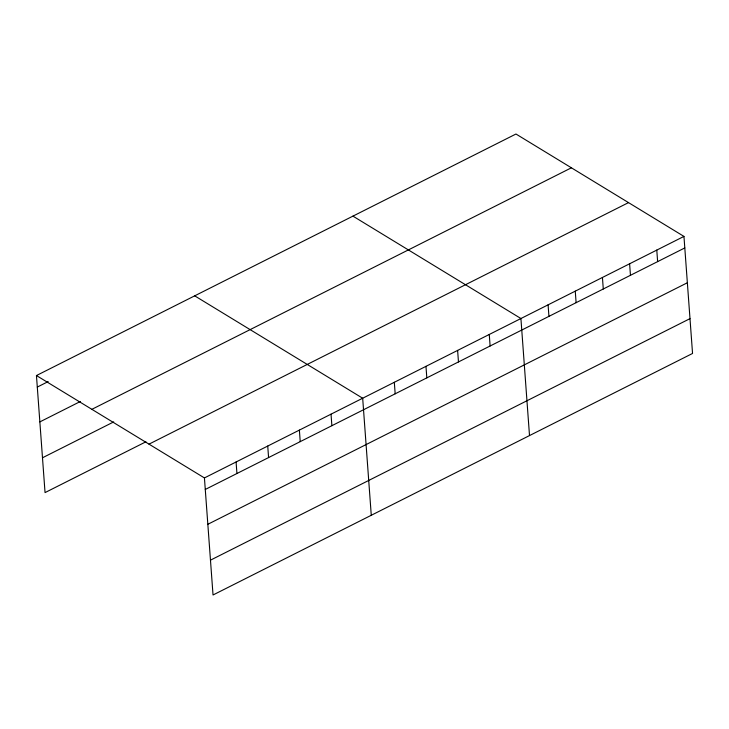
<?xml version="1.0" encoding="UTF-8"?>
<svg xmlns="http://www.w3.org/2000/svg" width="729" height="729" viewBox="0 0 729 729"><rect width="100%" height="100%" fill="white"/><g stroke="black" fill="none" stroke-linecap="round" stroke-linejoin="round"><path stroke-width="1.09" d="M36.45 375.544L515.968 134.018L683.957 236.406L692.55 353.456L213.032 594.982L204.43 477.932L36.45 375.544L45.043 492.594L145.928 441.792M37.297 387.072L48.178 381.595M39.858 421.9L80.4 401.469M91.881 409.324L571.408 167.798M42.492 457.776L113.697 421.909M148.998 444.143L628.516 202.616M204.43 477.932L683.957 236.406M205.277 489.46L684.804 247.933M207.838 524.288L687.356 282.761M210.471 560.164L689.989 318.637M352.936 216.13L520.916 318.518L529.509 435.577M194.689 295.837L362.678 398.225L371.271 515.285M656.783 250.083L657.631 261.62M629.61 263.77L630.457 275.307M602.436 277.457L603.284 288.994M575.263 291.144L576.11 302.681M548.09 304.831L548.937 316.368M489.268 334.465L490.116 345.993M457.621 350.403L458.468 361.939M425.973 366.341L426.82 377.877M394.325 382.288L395.173 393.815M331.03 414.163L331.877 425.7M299.382 430.11L300.23 441.637M267.734 446.048L268.582 457.584M236.087 461.986L236.925 473.522"/></g></svg>
